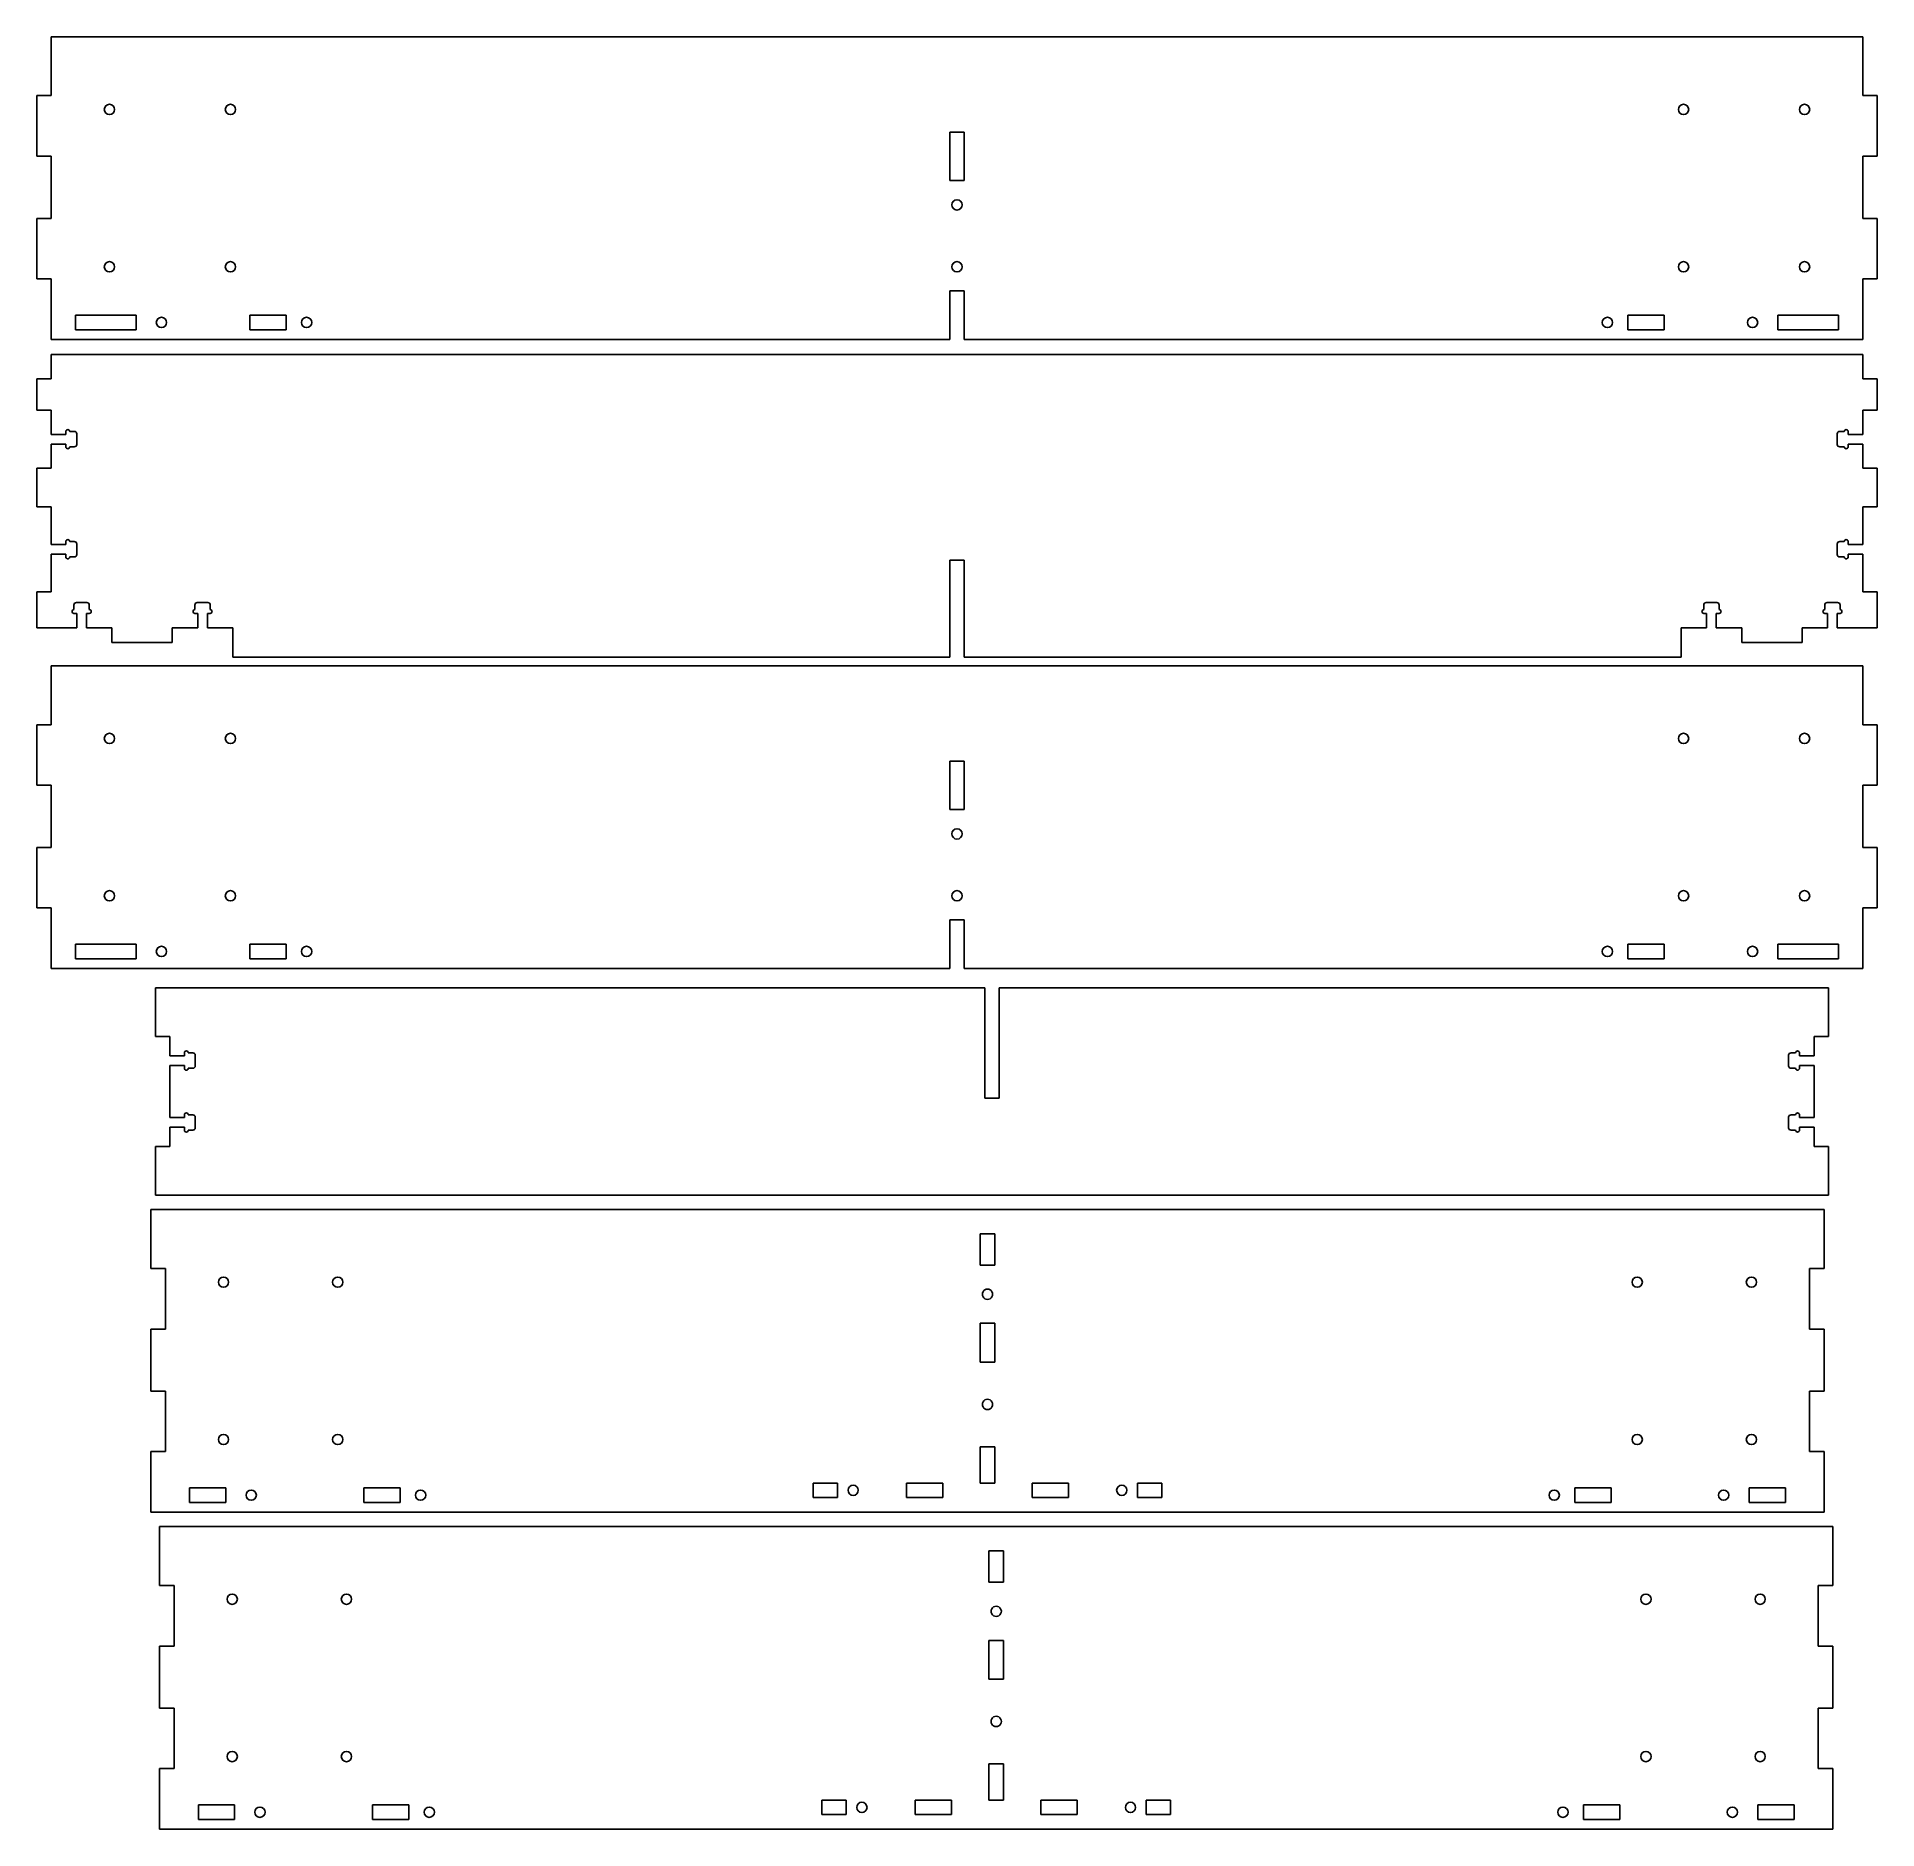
# Model space of a CAD drawing. Header units: millimetres. Extents: x -10 to 1511, y -1484 to -3.
import ezdxf

# ---------------------------------------------------------------- set-up
doc = ezdxf.new("R2010")
doc.units = ezdxf.units.MM
doc.linetypes.add('HIDDEN', pattern=[9.525, 6.35, -3.175])
doc.layers.get('0').update_dxf_attribs({"color": 253, "lineweight": 70, "true_color": 0x8faf8f})
doc.layers.add('Hidden', color=58, linetype='HIDDEN', lineweight=70, true_color=0x484805)

msp = doc.modelspace()

# ---------------------------------------------------------------- linework, layer by layer
at = {"color": 58, "lineweight": -3, "true_color": 0x484805}
for p, q in [((1.5, -51.2), (1.5, -2.6)), ((1498.5, -2.6), (1.5, -2.6)), ((1498.5, -2.6), (1498.5, -51.2)), ((-10.5, -51.2), (-10.5, -101.2)), ((-10.5, -51.2), (1.5, -51.2)), ((1498.5, -51.2), (1510.5, -51.2)), ((1510.5, -101.2), (1510.5, -51.2)), ((744, -81.4), (744, -121.4)), ((744, -81.4), (756, -81.4)), ((756, -81.4), (756, -121.4)), ((1.5, -101.2), (-10.5, -101.2)), ((1.5, -152.6), (1.5, -101.2)), ((1498.5, -101.2), (1498.5, -152.6)), ((1510.5, -101.2), (1498.5, -101.2)), ((756, -121.4), (744, -121.4)), ((-10.5, -152.6), (-10.5, -202.6)), ((-10.5, -152.6), (1.5, -152.6)), ((1498.5, -152.6), (1510.5, -152.6)), ((1510.5, -202.6), (1510.5, -152.6)), ((1.5, -202.6), (-10.5, -202.6)), ((1.5, -252.6), (1.5, -202.6)), ((744, -212.6), (744, -252.6)), ((756, -212.6), (744, -212.6)), ((756, -212.6), (756, -252.6)), ((1498.5, -202.6), (1498.5, -252.6)), ((1510.5, -202.6), (1498.5, -202.6)), ((21.5, -232.6), (71.5, -232.6)), ((21.5, -232.6), (21.5, -244.6)), ((71.5, -244.6), (71.5, -232.6)), ((165.5, -232.6), (165.5, -244.6)), ((165.5, -232.6), (195.5, -232.6)), ((195.5, -244.6), (195.5, -232.6)), ((1304.5, -232.6), (1334.5, -232.6)), ((1304.5, -232.6), (1304.5, -244.6)), ((1334.5, -244.6), (1334.5, -232.6)), ((1428.5, -232.6), (1478.5, -232.6)), ((1428.5, -232.6), (1428.5, -244.6)), ((1478.5, -244.6), (1478.5, -232.6)), ((744, -252.6), (1.5, -252.6)), ((21.5, -244.6), (71.5, -244.6)), ((165.5, -244.6), (195.5, -244.6)), ((756, -252.6), (1498.5, -252.6)), ((1304.5, -244.6), (1334.5, -244.6)), ((1428.5, -244.6), (1478.5, -244.6)), ((1.5, -265.1), (1.5, -285.1)), ((1498.5, -265.1), (1.5, -265.1)), ((1498.5, -285.1), (1498.5, -265.1)), ((-10.5, -285.1), (-10.5, -311.1)), ((1.5, -285.1), (-10.5, -285.1)), ((1510.5, -285.1), (1498.5, -285.1)), ((1510.5, -311.1), (1510.5, -285.1)), ((-10.5, -311.1), (1.5, -311.1)), ((1.5, -311.1), (1.5, -331.1)), ((1498.5, -311.1), (1510.5, -311.1)), ((1498.5, -331.1), (1498.5, -311.1)), ((1.5, -331.1), (13.5, -331.1)), ((13.5, -331.1), (13.5, -328.7)), ((16.7, -328.7), (20.5, -328.7)), ((22.5, -330.7), (22.5, -339.4)), ((1477.5, -339.4), (1477.5, -330.7)), ((1479.5, -328.7), (1483.3, -328.7)), ((1486.5, -328.7), (1486.5, -331.1)), ((1486.5, -331.1), (1498.5, -331.1)), ((13.5, -339.1), (1.5, -339.1)), ((1.5, -339.1), (1.5, -359.1)), ((13.5, -341.4), (13.5, -339.1)), ((20.5, -341.4), (16.7, -341.4)), ((1483.3, -341.4), (1479.5, -341.4)), ((1486.5, -339.1), (1486.5, -341.4)), ((1498.5, -339.1), (1486.5, -339.1)), ((1498.5, -359.1), (1498.5, -339.1)), ((-10.5, -359.1), (-10.5, -391.1)), ((1.5, -359.1), (-10.5, -359.1)), ((1510.5, -359.1), (1498.5, -359.1)), ((1510.5, -391.1), (1510.5, -359.1)), ((-10.5, -391.1), (1.5, -391.1)), ((1.5, -391.1), (1.5, -422.1)), ((1498.5, -422.1), (1498.5, -391.1)), ((1498.5, -391.1), (1510.5, -391.1)), ((1.5, -422.1), (13.5, -422.1)), ((13.5, -422.1), (13.5, -419.7)), ((16.7, -419.7), (20.5, -419.7)), ((22.5, -421.7), (22.5, -430.4)), ((1477.5, -430.4), (1477.5, -421.7)), ((1479.5, -419.7), (1483.3, -419.7)), ((1486.5, -419.7), (1486.5, -422.1)), ((1486.5, -422.1), (1498.5, -422.1)), ((1.5, -430.1), (1.5, -461.1)), ((13.5, -430.1), (1.5, -430.1)), ((13.5, -432.4), (13.5, -430.1)), ((20.5, -432.4), (16.7, -432.4)), ((744, -435.1), (744, -515.1)), ((756, -435.1), (744, -435.1)), ((756, -435.1), (756, -515.1)), ((1483.3, -432.4), (1479.5, -432.4)), ((1498.5, -430.1), (1486.5, -430.1)), ((1486.5, -430.1), (1486.5, -432.4)), ((1498.5, -461.1), (1498.5, -430.1)), ((-10.5, -461.1), (-10.5, -491.1)), ((1.5, -461.1), (-10.5, -461.1)), ((22.2, -470.1), (30.9, -470.1)), ((122.1, -470.1), (130.8, -470.1)), ((1369.2, -470.1), (1377.9, -470.1)), ((1469.2, -470.1), (1477.8, -470.1)), ((1510.5, -461.1), (1498.5, -461.1)), ((1510.5, -491.1), (1510.5, -461.1)), ((20.2, -475.9), (20.2, -472.1)), ((22.5, -479.1), (20.2, -479.1)), ((22.5, -491.1), (22.5, -479.1)), ((32.9, -479.1), (30.5, -479.1)), ((30.5, -479.1), (30.5, -491.1)), ((32.9, -472.1), (32.9, -475.9)), ((120.2, -475.9), (120.2, -472.1)), ((122.5, -479.1), (120.2, -479.1)), ((122.5, -491.1), (122.5, -479.1)), ((132.8, -479.1), (130.5, -479.1)), ((130.5, -479.1), (130.5, -491.1)), ((132.8, -472.1), (132.8, -475.9)), ((1367.2, -475.9), (1367.2, -472.1)), ((1369.5, -479.1), (1367.2, -479.1)), ((1369.5, -491.1), (1369.5, -479.1)), ((1379.9, -479.1), (1377.5, -479.1)), ((1377.5, -479.1), (1377.5, -491.1)), ((1379.9, -472.1), (1379.9, -475.9)), ((1467.2, -475.9), (1467.2, -472.1)), ((1469.5, -479.1), (1467.2, -479.1)), ((1469.5, -491.1), (1469.5, -479.1)), ((1479.8, -479.1), (1477.5, -479.1)), ((1477.5, -479.1), (1477.5, -491.1)), ((1479.8, -472.1), (1479.8, -475.9)), ((-10.5, -491.1), (22.5, -491.1)), ((30.5, -491.1), (51.5, -491.1)), ((51.5, -491.1), (51.5, -503.1)), ((101.5, -503.1), (101.5, -491.1)), ((101.5, -491.1), (122.5, -491.1)), ((130.5, -491.1), (151.5, -491.1)), ((151.5, -515.1), (151.5, -491.1)), ((1348.5, -491.1), (1348.5, -515.1)), ((1348.5, -491.1), (1369.5, -491.1)), ((1377.5, -491.1), (1398.5, -491.1)), ((1398.5, -491.1), (1398.5, -503.1)), ((1448.5, -503.1), (1448.5, -491.1)), ((1448.5, -491.1), (1469.5, -491.1)), ((1477.5, -491.1), (1510.5, -491.1)), ((51.5, -503.1), (101.5, -503.1)), ((744, -515.1), (151.5, -515.1)), ((756, -515.1), (1348.5, -515.1)), ((1398.5, -503.1), (1448.5, -503.1)), ((1.5, -571), (1.5, -522.4)), ((1498.5, -522.4), (1.5, -522.4)), ((1498.5, -522.4), (1498.5, -571)), ((-10.5, -571), (-10.5, -621)), ((-10.5, -571), (1.5, -571)), ((1498.5, -571), (1510.5, -571)), ((1510.5, -621), (1510.5, -571)), ((744, -601.2), (744, -641.2)), ((744, -601.2), (756, -601.2)), ((756, -601.2), (756, -641.2)), ((1.5, -621), (-10.5, -621)), ((1.5, -672.4), (1.5, -621)), ((1498.5, -621), (1498.5, -672.4)), ((1510.5, -621), (1498.5, -621)), ((756, -641.2), (744, -641.2)), ((-10.5, -672.4), (-10.5, -722.4)), ((-10.5, -672.4), (1.5, -672.4)), ((1498.5, -672.4), (1510.5, -672.4)), ((1510.5, -722.4), (1510.5, -672.4)), ((1.5, -722.4), (-10.5, -722.4)), ((1.5, -772.4), (1.5, -722.4)), ((1498.5, -722.4), (1498.5, -772.4)), ((1510.5, -722.4), (1498.5, -722.4)), ((744, -732.4), (744, -772.4)), ((756, -732.4), (744, -732.4)), ((756, -732.4), (756, -772.4)), ((21.5, -752.4), (71.5, -752.4)), ((21.5, -752.4), (21.5, -764.4)), ((71.5, -764.4), (71.5, -752.4)), ((165.5, -752.4), (165.5, -764.4)), ((165.5, -752.4), (195.5, -752.4)), ((195.5, -764.4), (195.5, -752.4)), ((1304.5, -752.4), (1334.5, -752.4)), ((1304.5, -752.4), (1304.5, -764.4)), ((1334.5, -764.4), (1334.5, -752.4)), ((1428.5, -752.4), (1478.5, -752.4)), ((1428.5, -752.4), (1428.5, -764.4)), ((1478.5, -764.4), (1478.5, -752.4)), ((744, -772.4), (1.5, -772.4)), ((21.5, -764.4), (71.5, -764.4)), ((165.5, -764.4), (195.5, -764.4)), ((756, -772.4), (1498.5, -772.4)), ((1304.5, -764.4), (1334.5, -764.4)), ((1428.5, -764.4), (1478.5, -764.4)), ((772.9, -788.6), (87.5, -788.6)), ((87.5, -828.6), (87.5, -788.6)), ((772.9, -788.6), (772.9, -879.7)), ((784.9, -788.6), (1470.3, -788.6)), ((784.9, -788.6), (784.9, -879.7)), ((1470.3, -788.6), (1470.3, -828.6)), ((99.5, -828.6), (87.5, -828.6)), ((99.5, -844.6), (99.5, -828.6)), ((1458.3, -828.6), (1458.3, -844.6)), ((1470.3, -828.6), (1458.3, -828.6)), ((111.5, -844.6), (99.5, -844.6)), ((111.5, -842.2), (111.5, -844.6)), ((118.5, -842.2), (114.7, -842.2)), ((120.5, -852.9), (120.5, -844.2)), ((1437.3, -844.2), (1437.3, -852.9)), ((1443.1, -842.2), (1439.3, -842.2)), ((1446.3, -844.6), (1446.3, -842.2)), ((1458.3, -844.6), (1446.3, -844.6)), ((99.5, -852.6), (111.5, -852.6)), ((99.5, -895.7), (99.5, -852.6)), ((111.5, -852.6), (111.5, -854.9)), ((114.7, -854.9), (118.5, -854.9)), ((1439.3, -854.9), (1443.1, -854.9)), ((1446.3, -852.6), (1458.3, -852.6)), ((1446.3, -854.9), (1446.3, -852.6)), ((1458.3, -852.6), (1458.3, -895.7)), ((784.9, -879.7), (772.9, -879.7)), ((111.5, -895.7), (99.5, -895.7)), ((111.5, -893.4), (111.5, -895.7)), ((118.5, -893.4), (114.7, -893.4)), ((120.5, -904.1), (120.5, -895.4)), ((1437.3, -895.4), (1437.3, -904.1)), ((1443.1, -893.4), (1439.3, -893.4)), ((1446.3, -895.7), (1446.3, -893.4)), ((1458.3, -895.7), (1446.3, -895.7)), ((99.5, -903.7), (111.5, -903.7)), ((99.5, -919.7), (99.5, -903.7)), ((111.5, -903.7), (111.5, -906.1)), ((114.7, -906.1), (118.5, -906.1)), ((1439.3, -906.1), (1443.1, -906.1)), ((1446.3, -903.7), (1458.3, -903.7)), ((1446.3, -906.1), (1446.3, -903.7)), ((1458.3, -903.7), (1458.3, -919.7)), ((87.5, -919.7), (99.5, -919.7)), ((87.5, -959.7), (87.5, -919.7)), ((1458.3, -919.7), (1470.3, -919.7)), ((1470.3, -919.7), (1470.3, -959.7)), ((83.8, -1020.4), (83.8, -971.7)), ((83.8, -971.7), (1466.6, -971.7)), ((1470.3, -959.7), (87.5, -959.7)), ((1466.6, -1020.4), (1466.6, -971.7)), ((769.2, -991.7), (769.2, -1017.7)), ((769.2, -991.7), (781.2, -991.7)), ((781.2, -991.7), (781.2, -1017.7)), ((781.2, -1017.7), (769.2, -1017.7)), ((95.8, -1020.4), (83.8, -1020.4)), ((95.8, -1070.4), (95.8, -1020.4)), ((1454.6, -1070.4), (1454.6, -1020.4)), ((1454.6, -1020.4), (1466.6, -1020.4)), ((83.8, -1070.4), (95.8, -1070.4)), ((83.8, -1121.7), (83.8, -1070.4)), ((769.2, -1065.7), (769.2, -1097.7)), ((769.2, -1065.7), (781.2, -1065.7)), ((781.2, -1065.7), (781.2, -1097.7)), ((1466.6, -1070.4), (1454.6, -1070.4)), ((1466.6, -1121.7), (1466.6, -1070.4)), ((781.2, -1097.7), (769.2, -1097.7)), ((95.8, -1121.7), (83.8, -1121.7)), ((95.8, -1171.7), (95.8, -1121.7)), ((1454.6, -1171.7), (1454.6, -1121.7)), ((1454.6, -1121.7), (1466.6, -1121.7)), ((769.2, -1167.7), (769.2, -1197.7)), ((769.2, -1167.7), (781.2, -1167.7)), ((781.2, -1167.7), (781.2, -1197.7)), ((83.8, -1171.7), (95.8, -1171.7)), ((83.8, -1221.7), (83.8, -1171.7)), ((1466.6, -1171.7), (1454.6, -1171.7)), ((1466.6, -1221.7), (1466.6, -1171.7)), ((631.2, -1197.7), (631.2, -1209.7)), ((651.2, -1197.7), (631.2, -1197.7)), ((651.2, -1209.7), (651.2, -1197.7)), ((738.2, -1197.7), (708.2, -1197.7)), ((708.2, -1197.7), (708.2, -1209.7)), ((738.2, -1209.7), (738.2, -1197.7)), ((781.2, -1197.7), (769.2, -1197.7)), ((812.2, -1197.7), (842.2, -1197.7)), ((812.2, -1209.7), (812.2, -1197.7)), ((842.2, -1197.7), (842.2, -1209.7)), ((899.2, -1209.7), (899.2, -1197.7)), ((899.2, -1197.7), (919.2, -1197.7)), ((919.2, -1197.7), (919.2, -1209.7)), ((115.8, -1213.7), (115.8, -1201.7)), ((145.8, -1201.7), (115.8, -1201.7)), ((145.8, -1213.7), (115.8, -1213.7)), ((145.8, -1201.7), (145.8, -1213.7)), ((259.8, -1213.7), (259.8, -1201.7)), ((289.8, -1201.7), (259.8, -1201.7)), ((289.8, -1213.7), (259.8, -1213.7)), ((289.8, -1201.7), (289.8, -1213.7)), ((631.2, -1209.7), (651.2, -1209.7)), ((708.2, -1209.7), (738.2, -1209.7)), ((842.2, -1209.7), (812.2, -1209.7)), ((919.2, -1209.7), (899.2, -1209.7)), ((1260.6, -1201.7), (1260.6, -1213.7)), ((1260.6, -1201.7), (1290.6, -1201.7)), ((1260.6, -1213.7), (1290.6, -1213.7)), ((1290.6, -1213.7), (1290.6, -1201.7)), ((1404.6, -1201.7), (1404.6, -1213.7)), ((1404.6, -1201.7), (1434.6, -1201.7)), ((1404.6, -1213.7), (1434.6, -1213.7)), ((1434.6, -1213.7), (1434.6, -1201.7)), ((83.8, -1221.7), (1466.6, -1221.7)), ((91, -1282.4), (91, -1233.7)), ((91, -1233.7), (1473.8, -1233.7)), ((1473.8, -1282.4), (1473.8, -1233.7)), ((776.4, -1253.7), (776.4, -1279.7)), ((776.4, -1253.7), (788.4, -1253.7)), ((788.4, -1253.7), (788.4, -1279.7)), ((103, -1282.4), (91, -1282.4)), ((103, -1332.4), (103, -1282.4)), ((788.4, -1279.7), (776.4, -1279.7)), ((1461.8, -1332.4), (1461.8, -1282.4)), ((1461.8, -1282.4), (1473.8, -1282.4)), ((91, -1332.4), (103, -1332.4)), ((91, -1383.7), (91, -1332.4)), ((776.4, -1327.7), (776.4, -1359.7)), ((776.4, -1327.7), (788.4, -1327.7)), ((788.4, -1327.7), (788.4, -1359.7)), ((1473.8, -1332.4), (1461.8, -1332.4)), ((1473.8, -1383.7), (1473.8, -1332.4)), ((788.4, -1359.7), (776.4, -1359.7)), ((103, -1383.7), (91, -1383.7)), ((103, -1433.7), (103, -1383.7)), ((1461.8, -1433.7), (1461.8, -1383.7)), ((1461.8, -1383.7), (1473.8, -1383.7)), ((776.4, -1429.7), (776.4, -1459.7)), ((776.4, -1429.7), (788.4, -1429.7)), ((788.4, -1429.7), (788.4, -1459.7)), ((91, -1433.7), (103, -1433.7)), ((91, -1483.7), (91, -1433.7)), ((1473.8, -1433.7), (1461.8, -1433.7)), ((1473.8, -1483.7), (1473.8, -1433.7)), ((638.4, -1459.7), (638.4, -1471.7)), ((658.4, -1459.7), (638.4, -1459.7)), ((658.4, -1471.7), (658.4, -1459.7)), ((745.4, -1459.7), (715.4, -1459.7)), ((715.4, -1459.7), (715.4, -1471.7)), ((745.4, -1471.7), (745.4, -1459.7)), ((788.4, -1459.7), (776.4, -1459.7)), ((819.4, -1459.7), (849.4, -1459.7)), ((819.4, -1471.7), (819.4, -1459.7)), ((849.4, -1459.7), (849.4, -1471.7)), ((906.4, -1471.7), (906.4, -1459.7)), ((906.4, -1459.7), (926.4, -1459.7)), ((926.4, -1459.7), (926.4, -1471.7)), ((123, -1475.7), (123, -1463.7)), ((153, -1463.7), (123, -1463.7)), ((153, -1463.7), (153, -1475.7)), ((267, -1475.7), (267, -1463.7)), ((297, -1463.7), (267, -1463.7)), ((297, -1463.7), (297, -1475.7)), ((638.4, -1471.7), (658.4, -1471.7)), ((715.4, -1471.7), (745.4, -1471.7)), ((849.4, -1471.7), (819.4, -1471.7)), ((926.4, -1471.7), (906.4, -1471.7)), ((1267.8, -1463.7), (1267.8, -1475.7)), ((1267.8, -1463.7), (1297.8, -1463.7)), ((1297.8, -1475.7), (1297.8, -1463.7)), ((1411.8, -1463.7), (1411.8, -1475.7)), ((1411.8, -1463.7), (1441.8, -1463.7)), ((1441.8, -1475.7), (1441.8, -1463.7)), ((91, -1483.7), (1473.8, -1483.7)), ((153, -1475.7), (123, -1475.7)), ((297, -1475.7), (267, -1475.7)), ((1267.8, -1475.7), (1297.8, -1475.7)), ((1411.8, -1475.7), (1441.8, -1475.7))]:
    msp.add_line(p, q, dxfattribs=at)
at = {"color": 58, "lineweight": -3, "true_color": 0x484805, "extrusion": (5.62941e-16, 5.3521e-15, -1)}
for centre in [(-49.5, -62.6), (-149.5, -62.6), (-1350.5, -62.6), (-1450.5, -62.6), (-750, -141.5), (-49.5, -192.6), (-149.5, -192.6), (-750, -192.6), (-1350.5, -192.6), (-1450.5, -192.6), (-49.5, -582.4), (-149.5, -582.4), (-1350.5, -582.4), (-1450.5, -582.4), (-750, -661.3), (-49.5, -712.4), (-149.5, -712.4), (-750, -712.4), (-1350.5, -712.4), (-1450.5, -712.4)]:
    msp.add_circle(centre, 4.25, dxfattribs=at)
at = {"color": 58, "lineweight": -3, "true_color": 0x484805}
for centre in [(92.5, -238.6), (212.5, -238.6), (1287.5, -238.6), (1407.5, -238.6), (92.5, -758.4), (212.5, -758.4), (1287.5, -758.4), (1407.5, -758.4), (1312.2, -1031.7), (1406.6, -1031.7), (1312.2, -1161.7), (1406.6, -1161.7), (664.2, -1203.7), (1243.6, -1207.7), (1383.6, -1207.7), (1319.4, -1293.7), (1413.8, -1293.7), (1319.4, -1423.7), (1413.8, -1423.7), (671.4, -1465.7), (1250.8, -1469.7), (1390.8, -1469.7)]:
    msp.add_circle(centre, 4.25, dxfattribs=at)
at = {"color": 58, "lineweight": -3, "true_color": 0x484805, "extrusion": (6.24171e-16, 5.54129e-17, -1)}
for centre in [(-143.8, -1031.7), (-238.2, -1031.7), (-143.8, -1161.7), (-238.2, -1161.7), (-886.2, -1203.7), (-166.7, -1207.7), (-306.7, -1207.7), (-151, -1293.7), (-245.4, -1293.7), (-151, -1423.7), (-245.4, -1423.7), (-173.9, -1469.7), (-313.9, -1469.7), (-893.4, -1465.7)]:
    msp.add_circle(centre, 4.25, dxfattribs=at)
at = {"color": 58, "lineweight": -3, "true_color": 0x484805}
for centre, radius, start, end in [((15.1, -328.7), 1.6, 0, 180), ((20.5, -330.7), 2, 360, 90), ((1479.5, -330.7), 2, 90, 180), ((1484.9, -328.7), 1.6, 0, 180), ((15.1, -341.4), 1.6, 180, 0), ((20.5, -339.4), 2, 270, 0), ((1479.5, -339.4), 2, 180, 270), ((1484.9, -341.4), 1.6, 180, 0), ((15.1, -419.7), 1.6, 0, 180), ((20.5, -421.7), 2, 360, 90), ((1479.5, -421.7), 2, 90, 180), ((1484.9, -419.7), 1.6, 0, 180), ((15.1, -432.4), 1.6, 180, 0), ((20.5, -430.4), 2, 270, 0), ((1479.5, -430.4), 2, 180, 270), ((1484.9, -432.4), 1.6, 180, 0), ((22.2, -472.1), 2, 90, 180), ((30.9, -472.1), 2, 360, 90), ((122.1, -472.1), 2, 90, 180), ((130.8, -472.1), 2, 360, 90), ((1369.2, -472.1), 2, 90, 180), ((1377.9, -472.1), 2, 360, 90), ((1469.2, -472.1), 2, 90, 180), ((1477.8, -472.1), 2, 360, 90), ((20.2, -477.5), 1.6, 90, 270), ((32.9, -477.5), 1.6, 270, 90), ((120.2, -477.5), 1.6, 90, 270), ((132.8, -477.5), 1.6, 270, 90), ((1367.2, -477.5), 1.6, 90, 270), ((1379.9, -477.5), 1.6, 270, 90), ((1467.2, -477.5), 1.6, 90, 270), ((1479.8, -477.5), 1.6, 270, 90), ((113.1, -842.2), 1.6, 0, 180), ((118.5, -844.2), 2, 0, 90), ((1439.3, -844.2), 2, 90, 180), ((1444.7, -842.2), 1.6, 0, 180), ((113.1, -854.9), 1.6, 180, 0), ((118.5, -852.9), 2, 270, 360), ((1439.3, -852.9), 2, 180, 270), ((1444.7, -854.9), 1.6, 180, 0), ((113.1, -893.4), 1.6, 0, 180), ((118.5, -895.4), 2, 0, 90), ((1439.3, -895.4), 2, 90, 180), ((1444.7, -893.4), 1.6, 0, 180), ((113.1, -906.1), 1.6, 180, 0), ((118.5, -904.1), 2, 270, 360), ((1439.3, -904.1), 2, 180, 270), ((1444.7, -906.1), 1.6, 180, 0), ((775.2, -1041.7), 4.25, 89.9326, 270.0674), ((775.2, -1041.7), 4.25, 269.9326, 90.0674), ((775.2, -1132.7), 4.25, 89.9326, 270.0674), ((775.2, -1132.7), 4.25, 269.9326, 90.0674), ((782.4, -1303.7), 4.25, 89.9326, 270.0674), ((782.4, -1303.7), 4.25, 269.9326, 90.0674), ((782.4, -1394.7), 4.25, 89.9326, 270.0674), ((782.4, -1394.7), 4.25, 269.9326, 90.0674)]:
    msp.add_arc(centre, radius, start, end, dxfattribs=at)
at = {"layer": 'Hidden', "lineweight": -3}
for p, q in [((99.5, -844.4), (99.5, -844.6)), ((99.5, -844.4), (99.5, -844.4)), ((99.5, -852.9), (99.5, -852.6)), ((99.5, -852.9), (99.5, -852.9)), ((99.5, -895.5), (99.5, -895.7)), ((99.5, -895.5), (99.5, -895.5)), ((99.5, -904), (99.5, -903.7)), ((99.5, -904), (99.5, -904))]:
    msp.add_line(p, q, dxfattribs=at)

doc.saveas('drawing.dxf')
